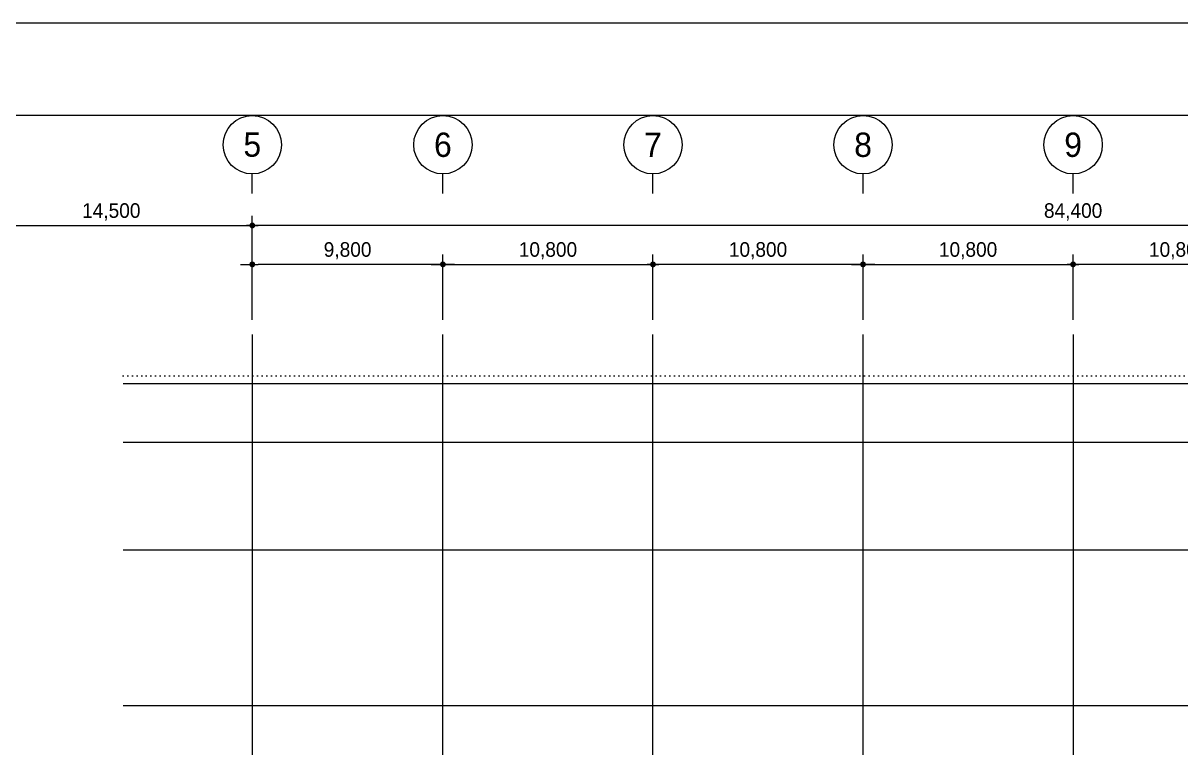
# Model space of a CAD drawing. Header units: millimetres. Extents: x 0 to 841000, y -242618 to -87908.
# Drawn here: x 62516 to 122034, y -125158 to -87908 of the extents above; entities that cross this region are included whole.
import ezdxf
from ezdxf.enums import TextEntityAlignment as Align

# ---------------------------------------------------------------- set-up
doc = ezdxf.new("R2010")
doc.units = ezdxf.units.MM
doc.header["$LTSCALE"] = 250
doc.linetypes.add('DOT', pattern=[6.35, 0, -6.35])
doc.layers.get('Defpoints').update_dxf_attribs({"color": 151})
doc.layers.add('A-DIM', color=7, linetype='Continuous')
doc.layers.add('A-SYM-BUB', color=7, linetype='Continuous', lineweight=25)
doc.layers.add('CEN', color=1, linetype='Continuous', lineweight=9)
doc.layers.add('NOPLOT', color=191, linetype='Continuous', plot=False)
doc.styles.add('Gdim', font='Dotum.ttf')
doc.styles.get("Standard").update_dxf_attribs({"font": 'Dotum.ttf'})
doc.dimstyles.new('Gdim250', dxfattribs={"dimscale": 250, "dimtxt": 3, "dimasz": 1.2, "dimexe": 2, "dimexo": 3, "dimgap": 1, "dimtad": 1, "dimdsep": 46, "dimlunit": 6, "dimtxsty": 'Standard', "dimblk1": '_CIDOT', "dimblk2": '_CIDOT', "dimsah": 1, "dimcen": 2.5, "dimdle": 2, "dimclrd": 1, "dimclre": 1, "dimclrt": 3, "dimazin": 2, "dimtfac": 1, "dimtix": 1, "dimtmove": 2, "dimatfit": 3, "dimldrblk": '_CIDOT', "dimfxl": 2, "dimtolj": 1, "dimtzin": 0, "dimarcsym": 0})

# ---------------------------------------------------------------- blocks, each defined once
blk = doc.blocks.new('_CIDOT')
at = {"color": 0, "linetype": 'ByBlock'}
blk.add_line((2, 0), (-1, 0), dxfattribs=at)
at = {"color": 0, "linetype": 'ByBlock', "const_width": 0.5}
blk.add_lwpolyline([(-0.25, 0, 1), (0.25, 0, 1)], format="xyb", close=True, dxfattribs=at)
blk = doc.blocks.new('*D11')
at = {"layer": 'A-DIM', "color": 1, "lineweight": -2, "transparency": 16777216}
for p, q in [((285661, -130663), (285661, -125308)), ((370061, -130663), (370061, -125308)), ((369761, -125808), (285961, -125808))]:
    blk.add_line(p, q, dxfattribs=at)
at = {"layer": 'Defpoints', "color": 0, "transparency": 16777216}
for p in [(285661, -125808), (285661, -131413), (370061, -131413)]:
    blk.add_point(p, dxfattribs=at)
at = {"layer": 'A-DIM', "color": 1, "lineweight": -2, "transparency": 16777216, "xscale": 299.9999999999998, "yscale": 299.9999999999998, "zscale": 299.9999999999998, "rotation": 180}
blk.add_blockref('_CIDOT', (285661, -125808), dxfattribs=at)
at = {"layer": 'A-DIM', "color": 1, "lineweight": -2, "transparency": 16777216, "xscale": 299.9999999999998, "yscale": 299.9999999999998, "zscale": 299.9999999999998}
blk.add_blockref('_CIDOT', (370061, -125808), dxfattribs=at)
at = {"layer": 'A-DIM', "color": 3, "transparency": 16777216, "insert": (327861, -125111), "char_height": 750, "attachment_point": 5, "style": 'Gdim'}
blk.add_mtext('\\A1;84,400', dxfattribs=at)
blk = doc.blocks.new('*D15')
at = {"layer": 'A-DIM', "color": 1, "lineweight": -2, "transparency": 16777216}
for p, q in [((327861, -130663), (327861, -127308)), ((338661, -130663), (338661, -127308)), ((338361, -127808), (328161, -127808))]:
    blk.add_line(p, q, dxfattribs=at)
at = {"layer": 'Defpoints', "color": 0, "transparency": 16777216}
for p in [(327861, -127808), (327861, -131413), (338661, -131413)]:
    blk.add_point(p, dxfattribs=at)
at = {"layer": 'A-DIM', "color": 1, "lineweight": -2, "transparency": 16777216, "xscale": 299.9999999999998, "yscale": 299.9999999999998, "zscale": 299.9999999999998, "rotation": 180}
blk.add_blockref('_CIDOT', (327861, -127808), dxfattribs=at)
at = {"layer": 'A-DIM', "color": 1, "lineweight": -2, "transparency": 16777216, "xscale": 299.9999999999998, "yscale": 299.9999999999998, "zscale": 299.9999999999998}
blk.add_blockref('_CIDOT', (338661, -127808), dxfattribs=at)
at = {"layer": 'A-DIM', "color": 3, "transparency": 16777216, "insert": (333261, -127111), "char_height": 750, "attachment_point": 5, "style": 'Gdim'}
blk.add_mtext('\\A1;10,800', dxfattribs=at)
blk = doc.blocks.new('*D16')
at = {"layer": 'A-DIM', "color": 1, "lineweight": -2, "transparency": 16777216}
for p, q in [((317061, -130663), (317061, -127308)), ((327861, -130663), (327861, -127308)), ((317361, -127808), (327561, -127808))]:
    blk.add_line(p, q, dxfattribs=at)
at = {"layer": 'Defpoints', "color": 0, "transparency": 16777216}
for p in [(327861, -127808), (317061, -131413), (327861, -131413)]:
    blk.add_point(p, dxfattribs=at)
at = {"layer": 'A-DIM', "color": 1, "lineweight": -2, "transparency": 16777216, "xscale": 299.9999999999998, "yscale": 299.9999999999998, "zscale": 299.9999999999998, "rotation": 180}
blk.add_blockref('_CIDOT', (317061, -127808), dxfattribs=at)
at = {"layer": 'A-DIM', "color": 1, "lineweight": -2, "transparency": 16777216, "xscale": 299.9999999999998, "yscale": 299.9999999999998, "zscale": 299.9999999999998}
blk.add_blockref('_CIDOT', (327861, -127808), dxfattribs=at)
at = {"layer": 'A-DIM', "color": 3, "transparency": 16777216, "insert": (322461, -127111), "char_height": 750, "attachment_point": 5, "style": 'Gdim'}
blk.add_mtext('\\A1;10,800', dxfattribs=at)
blk = doc.blocks.new('*D17')
at = {"layer": 'A-DIM', "color": 1, "lineweight": -2, "transparency": 16777216}
for p, q in [((306261, -130663), (306261, -127308)), ((317061, -130663), (317061, -127308)), ((316761, -127808), (306561, -127808))]:
    blk.add_line(p, q, dxfattribs=at)
at = {"layer": 'Defpoints', "color": 0, "transparency": 16777216}
for p in [(306261, -127808), (306261, -131413), (317061, -131413)]:
    blk.add_point(p, dxfattribs=at)
at = {"layer": 'A-DIM', "color": 1, "lineweight": -2, "transparency": 16777216, "xscale": 299.9999999999998, "yscale": 299.9999999999998, "zscale": 299.9999999999998, "rotation": 180}
blk.add_blockref('_CIDOT', (306261, -127808), dxfattribs=at)
at = {"layer": 'A-DIM', "color": 1, "lineweight": -2, "transparency": 16777216, "xscale": 299.9999999999998, "yscale": 299.9999999999998, "zscale": 299.9999999999998}
blk.add_blockref('_CIDOT', (317061, -127808), dxfattribs=at)
at = {"layer": 'A-DIM', "color": 3, "transparency": 16777216, "insert": (311661, -127111), "char_height": 750, "attachment_point": 5, "style": 'Gdim'}
blk.add_mtext('\\A1;10,800', dxfattribs=at)
blk = doc.blocks.new('*D18')
at = {"layer": 'A-DIM', "color": 1, "lineweight": -2, "transparency": 16777216}
for p, q in [((295461, -130663), (295461, -127308)), ((306261, -130663), (306261, -127308)), ((295761, -127808), (305961, -127808))]:
    blk.add_line(p, q, dxfattribs=at)
at = {"layer": 'Defpoints', "color": 0, "transparency": 16777216}
for p in [(306261, -127808), (295461, -131413), (306261, -131413)]:
    blk.add_point(p, dxfattribs=at)
at = {"layer": 'A-DIM', "color": 1, "lineweight": -2, "transparency": 16777216, "xscale": 299.9999999999998, "yscale": 299.9999999999998, "zscale": 299.9999999999998, "rotation": 180}
blk.add_blockref('_CIDOT', (295461, -127808), dxfattribs=at)
at = {"layer": 'A-DIM', "color": 1, "lineweight": -2, "transparency": 16777216, "xscale": 299.9999999999998, "yscale": 299.9999999999998, "zscale": 299.9999999999998}
blk.add_blockref('_CIDOT', (306261, -127808), dxfattribs=at)
at = {"layer": 'A-DIM', "color": 3, "transparency": 16777216, "insert": (300861, -127111), "char_height": 750, "attachment_point": 5, "style": 'Gdim'}
blk.add_mtext('\\A1;10,800', dxfattribs=at)
blk = doc.blocks.new('*D19')
at = {"layer": 'A-DIM', "color": 1, "lineweight": -2, "transparency": 16777216}
for p, q in [((285661, -130663), (285661, -127308)), ((295461, -130663), (295461, -127308)), ((295161, -127808), (285961, -127808))]:
    blk.add_line(p, q, dxfattribs=at)
at = {"layer": 'Defpoints', "color": 0, "transparency": 16777216}
for p in [(285661, -127808), (285661, -131413), (295461, -131413)]:
    blk.add_point(p, dxfattribs=at)
at = {"layer": 'A-DIM', "color": 1, "lineweight": -2, "transparency": 16777216, "xscale": 299.9999999999998, "yscale": 299.9999999999998, "zscale": 299.9999999999998, "rotation": 180}
blk.add_blockref('_CIDOT', (285661, -127808), dxfattribs=at)
at = {"layer": 'A-DIM', "color": 1, "lineweight": -2, "transparency": 16777216, "xscale": 299.9999999999998, "yscale": 299.9999999999998, "zscale": 299.9999999999998}
blk.add_blockref('_CIDOT', (295461, -127808), dxfattribs=at)
at = {"layer": 'A-DIM', "color": 3, "transparency": 16777216, "insert": (290561, -127111), "char_height": 750, "attachment_point": 5, "style": 'Gdim'}
blk.add_mtext('\\A1;9,800', dxfattribs=at)
blk = doc.blocks.new('*D23')
at = {"layer": 'A-DIM', "color": 1, "lineweight": -2, "transparency": 16777216}
for p, q in [((271161, -130663), (271161, -125308)), ((285661, -130663), (285661, -125308)), ((271461, -125808), (285361, -125808))]:
    blk.add_line(p, q, dxfattribs=at)
at = {"layer": 'Defpoints', "color": 0, "transparency": 16777216}
for p in [(285661, -125808), (271161, -131413), (285661, -131413)]:
    blk.add_point(p, dxfattribs=at)
at = {"layer": 'A-DIM', "color": 1, "lineweight": -2, "transparency": 16777216, "xscale": 299.9999999999998, "yscale": 299.9999999999998, "zscale": 299.9999999999998, "rotation": 180}
blk.add_blockref('_CIDOT', (271161, -125808), dxfattribs=at)
at = {"layer": 'A-DIM', "color": 1, "lineweight": -2, "transparency": 16777216, "xscale": 299.9999999999998, "yscale": 299.9999999999998, "zscale": 299.9999999999998}
blk.add_blockref('_CIDOT', (285661, -125808), dxfattribs=at)
at = {"layer": 'A-DIM', "color": 3, "transparency": 16777216, "insert": (278411, -125111), "char_height": 750, "attachment_point": 5, "style": 'Gdim'}
blk.add_mtext('\\A1;14,500', dxfattribs=at)
blk = doc.blocks.new('A$C6d89a27c')
at = {"layer": 'A-SYM-BUB', "color": 7}
for points in [[(42200, 7254.2), (42200, 8254.2, -1), (42200, 11254.2, -1), (42200, 8254.2, 0)], [(52000, 7254.2), (52000, 8254.2, -1), (52000, 11254.2, -1), (52000, 8254.2, 0)], [(62800, 7254.2), (62800, 8254.2, -1), (62800, 11254.2, -1), (62800, 8254.2, 0)], [(73600, 7254.2), (73600, 8254.2, -1), (73600, 11254.2, -1), (73600, 8254.2, 0)], [(84400, 7254.2), (84400, 8254.2, -1), (84400, 11254.2, -1), (84400, 8254.2, 0)]]:
    blk.add_lwpolyline(points, format="xyb", dxfattribs=at)
at = {"layer": 'A-SYM-BUB', "color": 3, "style": 'Gdim'}
for s, p in [('5', (42200, 9754.2)), ('6', (52000, 9754.2)), ('7', (62800, 9754.2)), ('8', (73600, 9754.2)), ('9', (84400, 9754.2))]:
    blk.add_text(s, height=1250, dxfattribs=at).set_placement(p, align=Align.MIDDLE)
at = {"layer": 'A-DIM'}
for base, p1, p2, picture, middle in [((42200, 5604.2), (27700, 0), (42200, 0), '*D23', (34950, 6301.9)), ((62800, 3604.2), (52000, 0), (62800, 0), '*D18', (57400, 4301.9)), ((84400, 3604.2), (73600, 0), (84400, 0), '*D16', (79000, 4301.9))]:
    dim = blk.add_linear_dim(base=base, p1=p1, p2=p2, angle=180, dimstyle='Gdim250', override={"dimdec": 0}, dxfattribs=at)
    dim.commit()
    dim.dimension.update_dxf_attribs({"geometry": picture, "text_midpoint": middle, "insert": (-243460.7, 131412.6)})
for base, p1, p2, picture, middle in [((42200, 5604.2), (126600, 0), (42200, 0), '*D11', (84400, 6301.9)), ((42200, 3604.2), (52000, 0), (42200, 0), '*D19', (47100, 4301.9)), ((62800, 3604.2), (73600, 0), (62800, 0), '*D17', (68200, 4301.9)), ((84400, 3604.2), (95200, 0), (84400, 0), '*D15', (89800, 4301.9))]:
    dim = blk.add_linear_dim(base=base, p1=p1, p2=p2, dimstyle='Gdim250', override={"dimdec": 0}, dxfattribs=at)
    dim.commit()
    dim.dimension.update_dxf_attribs({"geometry": picture, "text_midpoint": middle, "insert": (-243460.7, 131412.6)})

msp = doc.modelspace()

# ---------------------------------------------------------------- linework, layer by layer
at = {"layer": 'CEN'}
for p, q in [((74295.252, -103912.586), (74295.252, -161838.133)), ((84095.252, -161838.133), (84095.252, -103912.586)), ((94895.252, -161838.133), (94895.252, -103912.586)), ((105695.252, -161838.133), (105695.252, -103912.586)), ((116495.252, -103912.586), (116495.252, -161838.133)), ((67656.658, -106438.133, 0), (170632.413, -106438.133, 0)), ((67656.658, -109438.133, 0), (170632.413, -109438.133, 0)), ((67656.658, -114988.133, 0), (170632.413, -114988.133, 0)), ((67656.658, -122988.133, 0), (170632.413, -122988.133, 0))]:
    msp.add_line(p, q, dxfattribs=at)
at = {"layer": 'CEN', "color": 11, "linetype": 'DOT', "ltscale": 0.15}
msp.add_line((67656.658, -106038.133, 0), (170632.413, -106038.133, 0), dxfattribs=at)
at = {"layer": 'NOPLOT'}
for points in [[(0, -87908.412), (0, -236408.412), (210250, -236408.412), (210250, -87908.412)], [(8250, -92658.412), (8250, -231658.412), (182250, -231658.412), (182250, -92658.412)]]:
    msp.add_lwpolyline(points, close=True, dxfattribs=at)

# ---------------------------------------------------------------- block references
at = {"layer": 'A-DIM'}
msp.add_blockref('A$C6d89a27c', (32095.252, -103912.586), dxfattribs=at)

doc.saveas('drawing.dxf')
